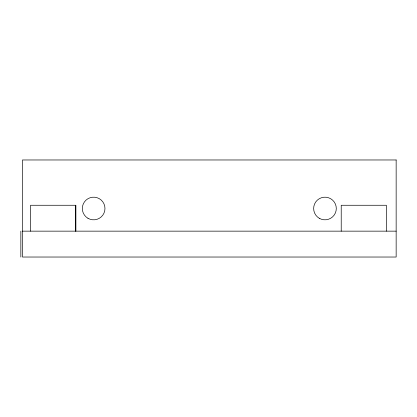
<?xml version="1.0" encoding="UTF-8"?>
<svg xmlns="http://www.w3.org/2000/svg" width="417" height="417" viewBox="0 0 417 417"><rect width="100%" height="100%" fill="white"/><g stroke="black" fill="none" stroke-linecap="round" stroke-linejoin="round"><path stroke-width="0.63" d="M22.466 231.148L396.15 231.148M386.371 231.148L386.371 205.263L341.221 205.263L341.221 231.148M75.842 231.148L75.842 205.263L30.566 205.263L30.566 231.148M75.732 205.263L75.732 231.148M20.85 231.148L20.85 257.028M396.15 159.972L22.466 159.972L22.466 257.028L396.15 257.028L396.15 159.972M87.982 218.305A11.322 11.322 0 0 0 104.969 208.5A11.322 11.322 0 0 0 87.982 198.695A11.322 11.322 0 0 0 87.982 218.305M319.313 218.305A11.322 11.322 0 0 0 336.295 208.5A11.322 11.322 0 0 0 319.313 198.695A11.322 11.322 0 0 0 319.313 218.305"/></g></svg>
